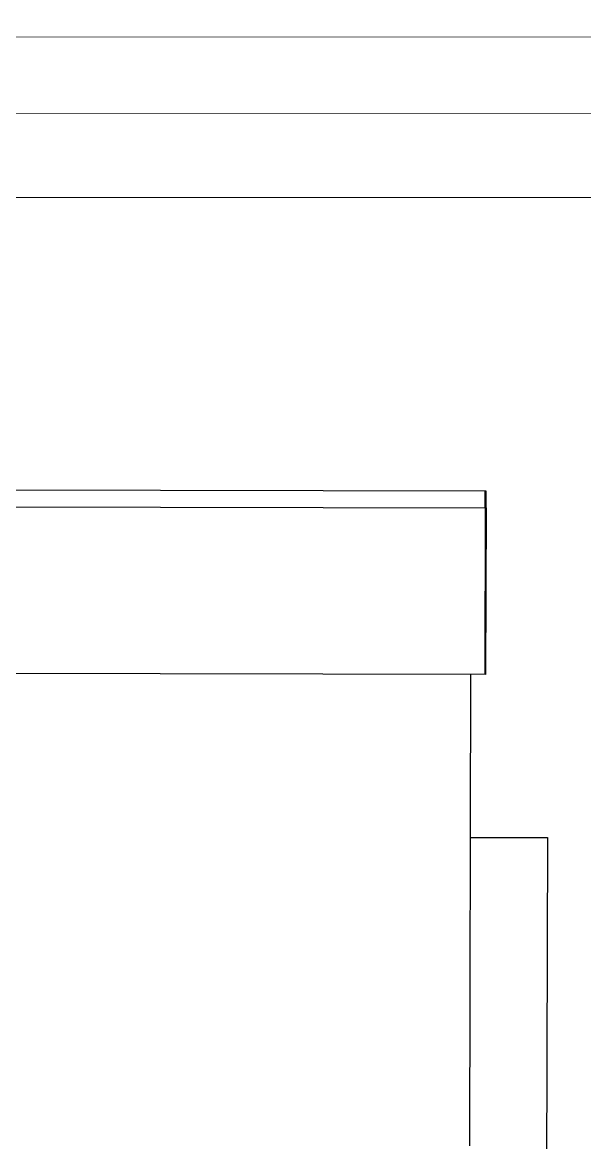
# Model space of a CAD drawing. Header units: inches. Extents: x 164.3 to 247.9, y 15.6 to 56.7.
# Drawn here: x 209.411 to 209.94, y 33.311 to 34.365 of the extents above; entities that cross this region are included whole.
import ezdxf

# ---------------------------------------------------------------- set-up
doc = ezdxf.new("R2010")
doc.units = ezdxf.units.IN
doc.header["$MEASUREMENT"] = 0
doc.layers.get('0').update_dxf_attribs({"lineweight": 0})
doc.layers.add('WALL 1 100', color=250, linetype='Continuous', lineweight=9)
doc.layers.add('провода', color=1, linetype='Continuous', lineweight=5)

msp = doc.modelspace()

# ---------------------------------------------------------------- linework, layer by layer
at = {"color": 7, "linetype": 'ByBlock', "lineweight": -2}
for p, q in [((209.8472, 33.9237), (209.0625, 33.9256)), ((209.8465, 33.9083), (209.8465, 33.924)), ((209.8467, 33.908), (209.8468, 33.9237)), ((209.8472, 33.908), (209.8472, 33.9237)), ((209.0625, 33.9099), (209.8472, 33.908)), ((209.8465, 33.9083), (209.8461, 33.7514)), ((209.8467, 33.908), (209.8464, 33.7511)), ((209.8472, 33.908), (209.8468, 33.7511)), ((209.8468, 33.7511), (209.0621, 33.753)), ((209.8326, 33.7511), (209.8315, 33.3075)), ((209.8322, 33.5979), (209.905, 33.5977)), ((209.905, 33.5977), (209.9041, 33.2053))]:
    msp.add_line(p, q, dxfattribs=at)
at = {"layer": 'WALL 1 100', "color": 0}
msp.add_line((208.12, 34.3503), (227.9482, 34.3651), dxfattribs=at)
msp.add_lwpolyline([(227.9482, 34.2003), (208.27, 34.2003)], dxfattribs=at)
at = {"layer": 'провода', "color": 1}
msp.add_line((221.2171, 34.2823), (208.188, 34.2792), dxfattribs=at)

doc.saveas('drawing.dxf')
